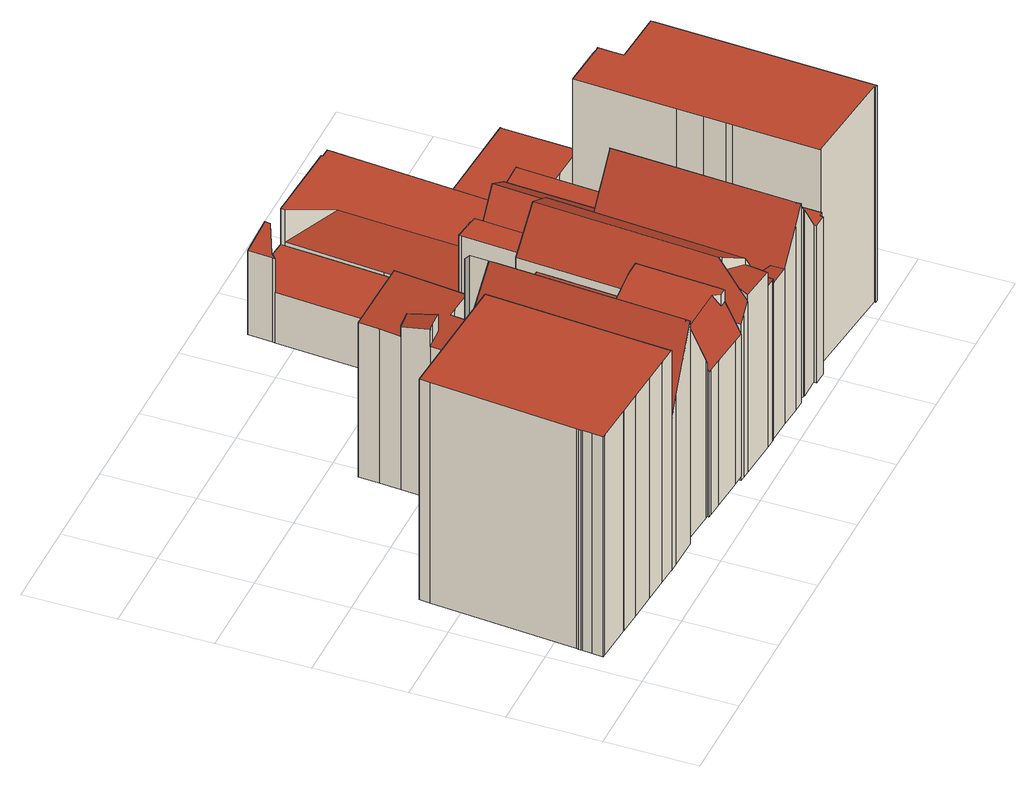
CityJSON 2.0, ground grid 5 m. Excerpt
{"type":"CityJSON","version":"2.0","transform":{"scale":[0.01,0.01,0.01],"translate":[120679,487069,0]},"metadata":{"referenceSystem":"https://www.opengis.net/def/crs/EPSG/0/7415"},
"CityObjects":{
"building1":{"type":"Building","attributes":{"dak_type":"slanted","data_area":63.54,"data_coverage":0.879,"geconstateerd":false,"gid":17594504,"h_dak_50p":14.4,"h_dak_70p":14.44,"h_dak_max":14.7,"h_dak_min":12.79,"h_maaiveld":1.01,"kas_warenhuis":false,"lod11_replace":false,"ondergronds_type":"above ground","oorspronkelijkbouwjaar":2005,"pw_actueel":"yes","pw_bron":"ahn3","reconstructie_methode":"tudelft3d-geoflow","reconstruction_skipped":false,"rmse_lod12":0.281,"rmse_lod13":0.286,"rmse_lod22":0.276,"rn":1,"status":"Pand in gebruik","t_run":95.55,"val3dity_codes_lod12":"[]","val3dity_codes_lod13":"[]","val3dity_codes_lod22":"[]"},"children":["building1-1"]},
"building1-1":{"type":"BuildingPart","parents":["building1"],"geometry":[{"type":"Solid","lod":"2.2","boundaries":[[[[0,1,2,3,4,5,6,7,8,9,10,11,12,13,14,15,16,17,18]],[[19,5,4,20]],[[21,6,5,19]],[[22,15,14,23]],[[24,18,17,25]],[[26,2,1,27]],[[20,4,3,28]],[[29,13,12,30]],[[30,12,11,31]],[[32,8,7,33]],[[34,16,15,22]],[[25,17,16,34]],[[35,10,9,36]],[[36,9,8,32]],[[33,7,6,21]],[[31,11,10,35]],[[23,14,13,29]],[[37,0,18,24]],[[28,3,2,26]],[[27,1,0,37]],[[33,21,19,20,28,26,27,37,24,25,34,22,23,29,30,31,35,36,32]]]],"semantics":{"surfaces":[{"type":"GroundSurface"},{"type":"WallSurface","on_footprint_edge":true},{"type":"RoofSurface"}],"values":[[0,1,1,1,1,1,1,1,1,1,1,1,1,1,1,1,1,1,1,1,2]]}}]},
"building2":{"type":"Building","attributes":{"dak_type":"slanted","data_area":57.39,"data_coverage":0.819,"geconstateerd":false,"gid":17594507,"h_dak_50p":11.85,"h_dak_70p":13.06,"h_dak_max":14.92,"h_dak_min":9.52,"h_maaiveld":0.988,"kas_warenhuis":false,"lod11_replace":false,"ondergronds_type":"above ground","oorspronkelijkbouwjaar":1650,"pw_actueel":"yes","pw_bron":"ahn3","reconstructie_methode":"tudelft3d-geoflow","reconstruction_skipped":false,"rmse_lod12":1.61,"rmse_lod13":1.92,"rmse_lod22":0.203,"rn":1,"status":"Pand in gebruik","t_run":142.23,"val3dity_codes_lod12":"[]","val3dity_codes_lod13":"[]","val3dity_codes_lod22":"[]"},"children":["building2-1"]},
"building2-1":{"type":"BuildingPart","parents":["building2"],"geometry":[{"type":"Solid","lod":"2.2","boundaries":[[[[38,39,40,41,42,43,44,45,46,47,48,49,50,51,52,53,54,55,56,57,58,59,60,61,62,63,64,65,66,67,68,69,70,71,72,73]],[[74,38,73,75]],[[76,77,78,79]],[[80,56,55,81]],[[82,43,42,83]],[[84,85,86,87]],[[88,89,90,91]],[[92,44,43,82]],[[93,66,65,94]],[[95,67,66,93]],[[81,55,54,96]],[[96,54,53,97]],[[98,99,100,101]],[[102,103,89,88]],[[104,105,103,102]],[[106,107,101,108]],[[107,70,69,109]],[[109,69,68,110]],[[111,72,71,112]],[[112,71,70,107,106]],[[110,68,67,95]],[[97,53,52,78]],[[113,47,46,114]],[[115,116,117,118]],[[79,78,52,51,119,120]],[[120,119,85,84]],[[121,64,63,122]],[[122,63,62,123]],[[94,65,64,121]],[[124,49,48,125,126]],[[127,115,126]],[[128,129,130]],[[131,45,44,92]],[[129,41,40,132]],[[133,61,60,134]],[[125,48,47,113]],[[135,50,49,124]],[[91,90,116,115,127]],[[108,101,100,105,104]],[[123,62,61,133]],[[136,57,56,80]],[[134,60,59,137]],[[118,117,138,139]],[[114,46,45,131]],[[139,138,99,98]],[[119,51,50,135]],[[140,141,142,143]],[[143,142,77,76]],[[87,86,141,140]],[[144,58,57,136]],[[137,59,58,144]],[[75,73,72,111]],[[83,42,41,129,128]],[[132,40,39,145]],[[145,39,38,74]],[[77,142,141,86,85,119,135,124,126,115,118,139,98,101,107,109,110,95,93,94,121,122,123,133,134,137,144,136,80,81,96,97,78]],[[138,117,116,90,89,103,105,100,99]],[[91,127,126,125,113,114,131,92,82,83,128,130,102,88]],[[87,140,143,76,79,120,84]],[[75,111,112,106,108,104,102,130,129,132,145,74]]]],"semantics":{"surfaces":[{"type":"GroundSurface"},{"type":"WallSurface","on_footprint_edge":true},{"type":"WallSurface","on_footprint_edge":false},{"type":"RoofSurface"}],"values":[[0,1,2,1,1,2,2,1,1,1,1,1,2,2,2,2,1,1,1,1,1,1,1,2,1,2,1,1,1,1,2,2,1,1,1,1,1,2,2,1,1,1,2,1,2,1,2,2,2,1,1,1,1,1,1,3,3,3,3,3]]}}]},
"building3":{"type":"Building","attributes":{"dak_type":"slanted","data_area":46.28,"data_coverage":0.774,"geconstateerd":false,"gid":17593966,"h_dak_50p":9.72,"h_dak_70p":10.25,"h_dak_max":12.2,"h_dak_min":4,"h_maaiveld":0.985,"kas_warenhuis":false,"lod11_replace":false,"ondergronds_type":"above ground","oorspronkelijkbouwjaar":1960,"pw_actueel":"yes","pw_bron":"ahn3","reconstructie_methode":"tudelft3d-geoflow","reconstruction_skipped":false,"rmse_lod12":3.48,"rmse_lod13":1.09,"rmse_lod22":0.444,"rn":1,"status":"Pand in gebruik","t_run":123.74,"val3dity_codes_lod12":"[]","val3dity_codes_lod13":"[]","val3dity_codes_lod22":"[]"},"children":["building3-1"]},
"building3-1":{"type":"BuildingPart","parents":["building3"],"geometry":[{"type":"Solid","lod":"2.2","boundaries":[[[[146,147,148,149,150,151,152,153,154,155,156,157,158,159,160,161,162,163,164,165,166,167,168,169,170,171,172,173,174,175,176,177,178]],[[179,167,166,180]],[[181,182,149,148,183]],[[184,185,182,181]],[[186,159,158,187]],[[188,160,159,186]],[[189,150,149,182]],[[190,154,153,191]],[[192,146,178,193]],[[194,169,168,195]],[[193,178,177,196]],[[197,147,146,192,198]],[[198,192,199,200]],[[201,202,163,162,203]],[[196,177,176,204]],[[204,176,175,205]],[[206,207,161,160,188]],[[208,209,207,206]],[[210,172,171,211]],[[205,175,174,212]],[[203,162,161,207]],[[213,214,209,208]],[[215,216,217,218]],[[219,220,221,222]],[[223,224,225,226]],[[200,199,216,215]],[[218,217,214,213]],[[185,184,227]],[[222,221,228,229]],[[229,228,202,201]],[[230,164,163,202]],[[231,232,224,223]],[[233,234,220,219]],[[226,225,234,233]],[[195,168,167,179]],[[180,166,165,235]],[[235,165,164,230]],[[211,171,170,236]],[[212,174,173,232,231]],[[232,173,172,210]],[[236,170,169,194]],[[187,158,157,237]],[[237,157,156,238]],[[191,153,152,239]],[[240,151,150,189]],[[239,152,151,240]],[[238,156,155,241]],[[241,155,154,190]],[[183,148,147,197]],[[226,233,219,222,229,201,203,207,209,214,217,216,199,192,193,196,204,205,212,231,223]],[[232,210,211,236,194,195,179,180,235,230,202,228,221,220,234,225,224]],[[238,241,190,191,239,240,189,182,185,227,242,243,186,187,237]],[[242,227,184,181,183,197,198,200,215,218,213,208,206,188,186,243]]]],"semantics":{"surfaces":[{"type":"GroundSurface"},{"type":"WallSurface","on_footprint_edge":true},{"type":"WallSurface","on_footprint_edge":false},{"type":"RoofSurface"}],"values":[[0,1,1,2,1,1,1,1,1,1,1,1,2,1,1,1,1,2,1,1,1,2,2,2,2,2,2,2,2,2,1,2,2,2,1,1,1,1,1,1,1,1,1,1,1,1,1,1,1,3,3,3,3]]}}]},
"building4":{"type":"Building","attributes":{"dak_type":"slanted","data_area":75.87,"data_coverage":0.827,"geconstateerd":false,"gid":17593968,"h_dak_50p":5.88,"h_dak_70p":11.32,"h_dak_max":12.52,"h_dak_min":3.49,"h_maaiveld":0.748,"kas_warenhuis":false,"lod11_replace":false,"ondergronds_type":"above ground","oorspronkelijkbouwjaar":1005,"pw_actueel":"yes","pw_bron":"ahn3","reconstructie_methode":"tudelft3d-geoflow","reconstruction_skipped":false,"rmse_lod12":5.24,"rmse_lod13":1.8,"rmse_lod22":0.482,"rn":1,"status":"Pand in gebruik","t_run":162.64,"val3dity_codes_lod12":"[]","val3dity_codes_lod13":"[]","val3dity_codes_lod22":"[]"},"children":["building4-1"]},
"building4-1":{"type":"BuildingPart","parents":["building4"],"geometry":[{"type":"Solid","lod":"2.2","boundaries":[[[[244,245,246,247,248,249,250,251,252,253,254,255,256,257,258,259,260,261,262,263,264,265,266,267,268,269,270,271,272,273]],[[274,253,252,275]],[[276,254,253,274]],[[277,278,261,260,279]],[[280,264,263,281]],[[282,265,264,280]],[[283,273,272,284]],[[285,244,273,283]],[[286,248,247,287]],[[288,246,245,289]],[[290,259,258,291]],[[291,258,257,292]],[[293,294,295,296]],[[297,250,249,298]],[[299,300,301,302]],[[296,295,303,304]],[[305,297,304]],[[306,307,303,295]],[[308,251,250,297,305]],[[292,257,256,309]],[[310,311,312,313]],[[313,312,294,293]],[[314,286,300,299]],[[315,266,265,282]],[[316,267,266,315,317]],[[318,268,267,316]],[[319,320,321,322]],[[322,321,269,268,318]],[[284,272,271,323]],[[323,271,270,324]],[[324,270,269,321]],[[325,262,261,278]],[[326,327,328,329]],[[329,328,330,331]],[[302,301,327,326]],[[331,330,278,277]],[[287,247,246,288]],[[298,249,248,286,314]],[[281,263,262,325]],[[289,245,244,285]],[[279,260,259,290]],[[309,332,333]],[[332,309,256,255,334,335]],[[311,310,333]],[[335,334,307,306]],[[334,255,254,276]],[[275,252,251,308]],[[336,337,338,339]],[[339,338,340,341]],[[341,340,320,319]],[[317,315,337,336]],[[313,293,296,342,343,326,329,344]],[[326,343,342,296,304,297,298,314,299,302]],[[278,330,328,327,301,300,286,287,288,289,285,283,284,323,324,321,320,340,338,337,315,282,280,281,325]],[[341,319,322,318,316,317,336,339]],[[309,333,310,313,344,329,331,277,279,290,291,292]],[[335,306,295,294,312,311,333,332]],[[334,276,274,275,308,305,304,303,307]]]],"semantics":{"surfaces":[{"type":"GroundSurface"},{"type":"WallSurface","on_footprint_edge":true},{"type":"WallSurface","on_footprint_edge":false},{"type":"RoofSurface"}],"values":[[0,1,1,1,1,1,1,1,1,1,1,1,2,1,2,2,2,2,1,1,2,2,2,1,1,1,2,1,1,1,1,1,2,2,2,2,1,1,1,1,1,2,1,2,2,1,1,2,2,2,2,3,3,3,3,3,3,3]]}}]},
"building5":{"type":"Building","attributes":{"dak_type":"slanted","data_area":128.26,"data_coverage":0.842,"geconstateerd":false,"gid":17594125,"h_dak_50p":7.52,"h_dak_70p":9.86,"h_dak_max":13.17,"h_dak_min":4.34,"h_maaiveld":0.748,"kas_warenhuis":false,"lod11_replace":false,"ondergronds_type":"above ground","oorspronkelijkbouwjaar":1005,"pw_actueel":"yes","pw_bron":"ahn3","reconstructie_methode":"tudelft3d-geoflow","reconstruction_skipped":false,"rmse_lod12":3.01,"rmse_lod13":1.44,"rmse_lod22":0.312,"rn":1,"status":"Pand in gebruik","t_run":255.87,"val3dity_codes_lod12":"[]","val3dity_codes_lod13":"[]","val3dity_codes_lod22":"[]"},"children":["building5-1"]},
"building5-1":{"type":"BuildingPart","parents":["building5"],"geometry":[{"type":"Solid","lod":"2.2","boundaries":[[[[345,346,347,348,349,350,351,352,353,252,354,355,356,357,358,359,360,245,361,362,363,364,365,366,367,368,369,370,371,372,373,374,375,376,377,378,379,380,381,382,383,384,385]],[[386,353,352,387]],[[388,385,384,389]],[[390,363,362,391]],[[392,380,379,393]],[[394,364,363,390]],[[395,366,365,396]],[[397,398,399,400]],[[401,402,358,357,403]],[[404,405,402,401]],[[389,384,383,406]],[[407,408,354,252,409]],[[387,352,351,410]],[[411,360,359,412]],[[413,414,415]],[[416,417,418,419]],[[420,346,345,421]],[[422,423,424,425]],[[406,383,382,426]],[[426,382,381,427]],[[428,429,430,431]],[[432,361,245,433]],[[434,411,435]],[[433,245,360,411,434]],[[391,362,361,432]],[[396,365,364,394]],[[436,367,366,395]],[[437,368,367,436]],[[438,439,440,441]],[[442,443,444,445]],[[393,379,378,443,442]],[[446,447,448,449]],[[447,373,372,450]],[[451,374,373,447,446]],[[410,351,350,452]],[[452,350,349,453]],[[454,347,346,420]],[[427,381,380,392]],[[455,456,457,458]],[[414,413,456,455]],[[425,424,459,460]],[[461,462,398,397]],[[463,464,462,461]],[[465,376,375,466]],[[467,465,423,422]],[[468,377,376,465,467]],[[469,470,471,472,473]],[[473,472,474,475]],[[476,477,478,418]],[[412,359,358,402]],[[403,357,356,479]],[[458,457,480,481]],[[445,444,482]],[[443,378,377,468]],[[449,448,483,484]],[[484,483,485,486]],[[421,345,385,388]],[[450,372,371,487]],[[488,370,369,489]],[[487,371,370,488]],[[489,369,368,437]],[[490,491,429,428]],[[492,493,491,490]],[[400,399,493,492]],[[419,418,478,471,470]],[[460,459,464,463]],[[441,440,405,404]],[[470,469,414]],[[475,474,494,495]],[[486,485,477,476]],[[466,375,374,451]],[[409,252,353,386]],[[408,407,496]],[[497,355,354,408]],[[453,349,348,498]],[[481,480,417,416]],[[498,348,347,454]],[[499,479,356,355,497]],[[431,430,479,499]],[[495,494,439,438]],[[426,427,392,393,442,445,482,500,501,421,388,389,406]],[[455,458,481,416,419,470,414]],[[478,477,485,502,503,395,396,394,390,391,432,433,434,435,504,439,494,474,472,471]],[[505,506,453,498,454,420,421,501,500,482,444,443,468,467,422,425,460,463,461,397,400,507,508]],[[503,502,485,483,448,447,450,487,488,489,437,436,395]],[[402,405,440,439,504,435,411,412]],[[414,469,473,415]],[[387,496,407,409,386]],[[417,480,457,456,413,415,473,475,495,438,441,404,401,403,479,430,429,491,493,399,398,462,464,459,424,423,465,466,451,446,449,484,486,476,418]],[[428,431,499,497,408,496,387,410,452,453,506,505,508,507,400,492,490]]]],"semantics":{"surfaces":[{"type":"GroundSurface"},{"type":"WallSurface","on_footprint_edge":true},{"type":"WallSurface","on_footprint_edge":false},{"type":"RoofSurface"}],"values":[[0,1,1,1,1,1,1,2,1,2,1,1,1,1,2,2,1,2,1,1,2,1,2,1,1,1,1,1,2,2,1,2,1,1,1,1,1,1,2,2,2,2,2,1,2,1,2,2,2,1,1,2,2,1,2,2,1,1,1,1,1,2,2,2,2,2,2,2,2,2,1,1,2,1,1,2,1,1,2,2,3,3,3,3,3,3,3,3,3,3]]}}]},
"building6":{"type":"Building","attributes":{"dak_type":"multiple horizontal","data_area":90.6,"data_coverage":0.899,"geconstateerd":false,"gid":17594126,"h_dak_50p":13.95,"h_dak_70p":14.01,"h_dak_max":14.86,"h_dak_min":4.6,"h_maaiveld":0.99,"kas_warenhuis":false,"lod11_replace":false,"ondergronds_type":"above ground","oorspronkelijkbouwjaar":1932,"pw_actueel":"yes","pw_bron":"ahn3","reconstructie_methode":"tudelft3d-geoflow","reconstruction_skipped":false,"rmse_lod12":5.67,"rmse_lod13":0.46,"rmse_lod22":0.452,"rn":1,"status":"Pand in gebruik","t_run":152.53,"val3dity_codes_lod12":"[]","val3dity_codes_lod13":"[]","val3dity_codes_lod22":"[]"},"children":["building6-1"]},
"building6-1":{"type":"BuildingPart","parents":["building6"],"geometry":[{"type":"Solid","lod":"2.2","boundaries":[[[[509,510,511,512,513,514,515,516,517,518,519,520,521,522,523,524,525,526,527,528,529,530,531,532,533,534,535,536,537,538,539]],[[540,532,531,541]],[[542,514,513,543]],[[544,524,523,545]],[[546,526,525,547]],[[548,533,532,540]],[[549,534,533,548]],[[550,515,514,542]],[[551,518,517,552]],[[553,516,515,550]],[[554,521,520,555]],[[556,519,518,551]],[[555,520,519,556]],[[557,558,522,521,554]],[[545,523,522,558]],[[559,535,534,549]],[[547,525,524,544]],[[560,527,526,546]],[[561,530,529,562]],[[563,512,511,564]],[[552,517,516,553]],[[541,531,530,561]],[[565,528,527,560]],[[566,536,535,559]],[[543,513,512,563]],[[562,529,528,565]],[[567,566,568,569]],[[570,571,558,557]],[[569,568,572,573]],[[573,572,571,570]],[[574,538,537,575]],[[576,539,538,574]],[[575,537,536,566,567]],[[577,509,539,576]],[[564,511,510,578]],[[578,510,509,577]],[[561,562,565,560,546,547,544,545,558,571,572,568,566,559,549,548,540,541]],[[552,553,550,542,543,563,564,578,577,576,574,575,567,569,573,570,557,554,555,556,551]]]],"semantics":{"surfaces":[{"type":"GroundSurface"},{"type":"WallSurface","on_footprint_edge":true},{"type":"WallSurface","on_footprint_edge":false},{"type":"RoofSurface"}],"values":[[0,1,1,1,1,1,1,1,1,1,1,1,1,1,1,1,1,1,1,1,1,1,1,1,1,1,2,2,2,2,1,1,1,1,1,1,3,3]]}}]}
},
"vertices":[
[88,372,101],[148,1156,101],[154,1211,101],[873,1166,101],[877,1166,101],[874,1105,101],[832,427,101],[817,180,101],[716,187,101],[577,197,101],[428,207,101],[297,216,101],[293,216,101],[92,230,101],[77,231,101],[82,291,101],[86,342,101],[86,350,101],[87,361,101],[874,1105,1445],[877,1166,1445],[832,427,1441],[82,291,1441],[77,231,1441],[87,361,1441],[86,350,1441],[154,1211,1446],[148,1156,1446],[873,1166,1445],[92,230,1441],[293,216,1440],[297,216,1440],[716,187,1440],[817,180,1440],[86,342,1441],[428,207,1440],[577,197,1440],[88,372,1442],
[1328,1185,99],[1266,178,99],[1247,180,99],[1040,197,99],[1038,175,99],[873,179,99],[817,180,99],[827,345,99],[852,749,99],[885,1280,99],[886,1304,99],[889,1360,99],[891,1391,99],[895,1457,99],[905,1613,99],[912,1726,99],[919,1837,99],[930,1837,99],[935,1837,99],[1193,1836,99],[1329,1835,99],[1368,1835,99],[1364,1772,99],[1361,1723,99],[1360,1700,99],[1357,1658,99],[1354,1601,99],[1350,1545,99],[1344,1449,99],[1208,1457,99],[1165,1460,99],[1161,1401,99],[1160,1381,99],[1150,1226,99],[1320,1216,99],[1330,1215,99],[1328,1185,1031],[1330,1215,1031],[912,1614,1090],[912,1614,1033],[905,1613,1033],[905,1613,1091],[935,1837,1041],[930,1837,1042],[873,179,1133],[1038,175,1461],[899,1457,1129],[899,1457,1027],[932,1460,1026],[932,1460,1128],[1040,1257,1333],[1040,1257,952],[989,1273,953],[989,1273,1229],[817,180,1021],[1344,1449,1014],[1350,1545,1017],[1208,1457,1018],[919,1837,1042],[912,1726,1038],[1022,1386,1021],[1022,1386,962],[1145,1381,960],[1145,1381,1017],[1103,1238,1460],[1103,1238,950],[1110,1340,1459],[1110,1340,957],[1160,1381,1370],[1160,1381,1016],[1145,1381,1398],[1161,1401,1017],[1165,1460,1019],[1320,1216,1050],[1150,1226,1370],[885,1280,1021],[852,749,1021],[934,1289,1020],[934,1289,955],[939,1389,963],[939,1389,1023],[895,1457,1027],[895,1457,1129],[1354,1601,1019],[1357,1658,1022],[1360,1700,1023],[889,1360,1024],[886,1304,1021],[886,1304,1022],[934,1289,1117],[1040,197,1462],[1040,197,1460],[1101,1197,1460],[827,345,1021],[1247,180,1068],[1361,1723,1024],[1364,1772,1026],[891,1391,1025],[1193,1836,1034],[1368,1835,1028],[954,1389,962],[954,1389,1023],[1021,1466,1124],[1021,1466,1024],[1019,1627,1030],[1019,1627,1085],[1329,1835,1029],[1266,178,1033],
[1646,703,98],[1645,688,98],[1620,269,98],[1617,232,98],[1614,172,98],[1613,158,98],[1612,144,98],[1546,149,98],[1368,162,98],[1283,168,98],[1265,169,98],[1265,172,98],[1271,254,98],[1272,283,98],[1286,498,98],[1297,682,98],[1309,870,98],[1329,1205,98],[1332,1258,98],[1369,1851,98],[1371,1885,98],[1384,1885,98],[1705,1865,98],[1718,1864,98],[1716,1831,98],[1685,1319,98],[1679,1232,98],[1679,1226,98],[1670,1092,98],[1664,990,98],[1664,988,98],[1661,944,98],[1647,713,98],[1384,1885,421],[1371,1885,421],[1617,232,1207],[1617,232,1135],[1620,269,1207],[1576,234,1207],[1576,234,1137],[1272,283,1204],[1271,254,1146],[1286,498,1204],[1614,172,1018],[1368,162,976],[1546,149,968],[1646,703,972],[1647,713,972],[1718,1864,419],[1705,1865,419],[1661,944,973],[1645,688,1207],[1646,703,1207],[1642,703,972],[1642,703,1207],[1329,1205,972],[1329,1205,410],[1309,870,971],[1664,988,973],[1664,990,973],[1297,682,1204],[1297,682,971],[1338,686,1204],[1338,686,971],[1679,1232,409],[1685,1319,410],[1670,1092,974],[1546,704,1206],[1546,704,972],[1581,704,1206],[1581,704,972],[1551,704,972],[1551,704,1206],[1641,1229,974],[1641,1229,409],[1357,1207,410],[1357,1207,972],[1672,1226,974],[1672,1226,409],[1660,1227,409],[1660,1227,974],[1554,271,1207],[1345,1206,410],[1345,1206,972],[1332,1258,411],[1679,1226,974],[1679,1226,408],[1653,1228,974],[1653,1228,409],[1369,1851,420],[1716,1831,418],[1265,172,987],[1265,169,981],[1612,144,965],[1613,158,990],[1283,168,980],[1429,277,1206],[1337,281,1205],
[2082,2728,75],[2120,2726,75],[2114,2628,75],[2110,2563,75],[2035,1339,75],[2032,1297,75],[1964,193,75],[1963,173,75],[1959,121,75],[1951,118,75],[1947,119,75],[1894,123,75],[1681,139,75],[1638,143,75],[1612,144,75],[1615,188,75],[1616,207,75],[1685,1337,75],[1707,1680,75],[1719,1877,75],[1732,2090,75],[1720,2091,75],[1751,2603,75],[1752,2617,75],[1760,2748,75],[1946,2737,75],[1997,2734,75],[2001,2735,75],[2003,2733,75],[2055,2730,75],[1951,118,1054],[1959,121,1054],[1947,119,1054],[1685,1337,1022],[1685,1337,376],[1616,207,1026],[1732,2090,379],[1719,1877,378],[1720,2091,380],[2055,2730,371],[2003,2733,373],[2082,2728,370],[2035,1339,363],[2110,2563,368],[2114,2628,368],[2120,2726,368],[1615,188,1026],[1612,144,1026],[1638,143,1061],[1805,321,1239],[1805,321,1161],[1903,242,1149],[1903,242,1186],[1964,193,1026],[2032,1297,1051],[1997,1311,1142],[1997,1311,364],[1984,1303,364],[1984,1303,1172],[1903,242,1064],[1951,204,1060],[1964,193,1059],[1899,180,1145],[1899,180,1059],[1963,173,1058],[1681,139,1119],[1767,294,1222],[1767,294,1161],[1789,333,1162],[1789,333,1248],[2035,1339,1052],[1751,2603,382],[1752,2617,587],[1751,2603,587],[1760,2748,589],[1943,2708,631],[1943,2708,375],[1946,2737,375],[1946,2737,632],[2001,2735,373],[1997,2734,373],[1707,1680,377],[1979,1303,1184],[1979,1303,365],[1853,1317,370],[1853,1317,1248],[1778,1326,372],[1778,1326,1147],[1681,139,1156],[1713,198,1158],[1894,123,1055],[1894,123,1141],[1771,2626,591],[1771,2626,381],[1774,2628,381],[1774,2628,592],[1774,2630,381],[1774,2630,592],[1914,396,1186],[1979,1299,1184],[1846,1204,1248],
[2443,108,75],[2327,108,75],[2320,110,75],[2289,121,75],[2271,128,75],[2270,103,75],[2208,107,75],[2093,115,75],[1968,123,75],[1967,238,75],[1972,317,75],[2022,1139,75],[2061,1771,75],[2062,1784,75],[2087,2180,75],[2119,2702,75],[2204,2721,75],[2230,2719,75],[2568,2698,75],[2568,2691,75],[2606,2689,75],[2618,2688,75],[2704,2682,75],[2706,2681,75],[2704,2679,75],[2702,2645,75],[2697,2566,75],[2667,2081,75],[2645,1726,75],[2643,1697,75],[2613,1212,75],[2605,1072,75],[2603,1046,75],[2584,739,75],[2559,333,75],[2555,264,75],[2554,260,75],[2545,108,75],[2520,108,75],[2515,88,75],[2442,92,75],[1968,123,1024],[2093,115,1018],[2442,92,1032],[2515,88,1033],[2568,2698,588],[2230,2719,586],[2555,264,1029],[2559,333,1027],[2568,2691,588],[2618,2688,588],[2606,2689,588],[2459,1106,1092],[2459,1106,753],[2334,1116,752],[2334,1116,1280],[2062,1784,748],[2062,1784,380],[2061,1771,748],[2092,1780,748],[2092,1780,435],[2520,108,1033],[1967,238,1021],[1967,238,810],[1959,121,1024],[2208,107,1195],[2119,2702,389],[2087,2180,384],[2338,1240,752],[2338,1240,849],[2174,1258,751],[2463,1228,778],[2463,1228,752],[2477,1722,751],[2477,1722,788],[2327,108,1206],[2443,108,1032],[2583,1081,906],[2583,1081,754],[2529,1103,753],[2529,1103,988],[2545,108,1033],[2554,260,1029],[2149,1130,993],[2149,1130,751],[2072,1135,750],[2072,1135,874],[2204,2721,585],[2120,2726,585],[2119,2702,585],[2215,2470,585],[2704,2682,442],[2706,2681,439],[2174,1771,749],[2174,1771,582],[2153,1771,544],[2153,1771,749],[2584,739,1016],[2584,739,875],[2560,717,909],[2560,717,1017],[2645,1726,752],[2645,1726,420],[2632,1726,441],[2632,1726,752],[2667,2081,428],[2643,1697,752],[2270,103,1291],[2271,128,1291],[2320,110,1217],[2335,1193,849],[2335,1193,752],[2339,1194,752],[2339,1194,847],[2503,1113,753],[2503,1113,1027],[2460,1130,1093],[2460,1130,753],[2498,1115,1035],[2498,1115,753],[2605,1072,754],[2613,1212,754],[2605,1072,873],[2603,1046,873],[2374,1738,848],[2374,1738,847],[2374,1738,583],[2207,1718,582],[2207,1718,749],[2210,1762,582],[2210,1762,749],[2540,1724,752],[2540,1724,584],[2477,1722,584],[2022,1139,750],[2463,1224,752],[2463,1224,777],[2483,646,1018],[2626,1726,453],[2626,1726,752],[2548,1724,584],[2548,1724,752],[2697,2566,439],[2702,2645,441],[2704,2679,442],[2165,1128,1017],[2165,1128,751],[2330,1116,1272],[2330,1116,752],[2174,1768,582],[2174,1768,749],[2097,191,1015],[1972,317,809],[2289,121,1263],[2022,1139,796],[2470,466,1022],[2455,267,1028],[2611,2586,588],[2616,2658,588],[2191,2056,583],[2274,173,1290],[2272,149,1290],[2332,1078,1280],[2283,320,1288],
[3163,1251,99],[3183,1250,99],[3182,1236,99],[3110,61,99],[3109,52,99],[3092,53,99],[3092,62,99],[2550,116,99],[2546,116,99],[2574,579,99],[2576,615,99],[2584,736,99],[2592,876,99],[2626,1427,99],[2666,2068,99],[2667,2081,99],[2679,2080,99],[3217,2047,99],[3232,2046,99],[3231,2035,99],[3208,1664,99],[3207,1647,99],[3206,1633,99],[3004,1646,99],[2915,1651,99],[2912,1638,99],[2912,1636,99],[2898,1407,99],[2893,1328,99],[2890,1268,99],[2927,1266,99],[3004,1646,470],[3206,1633,471],[3092,53,1409],[3109,52,1409],[2667,2081,463],[2666,2068,463],[3217,2047,465],[2679,2080,463],[2915,1651,470],[2912,1638,470],[3092,62,1409],[2574,579,1405],[2546,116,1412],[2550,116,1412],[2592,876,1400],[2584,736,1402],[2576,615,1404],[2626,1427,1392],[2626,1427,473],[2912,1636,470],[3232,2046,465],[3207,1647,471],[3208,1664,470],[3110,61,1409],[3182,1236,1391],[3231,2035,465],[2898,1407,474],[2898,1407,1390],[2877,1408,474],[2877,1408,1391],[2639,1426,1392],[2639,1426,473],[2849,1410,474],[2849,1410,1391],[2890,1268,1393],[2893,1328,1392],[2927,1266,1392],[3163,1251,1391],[3183,1250,1391]
]}
